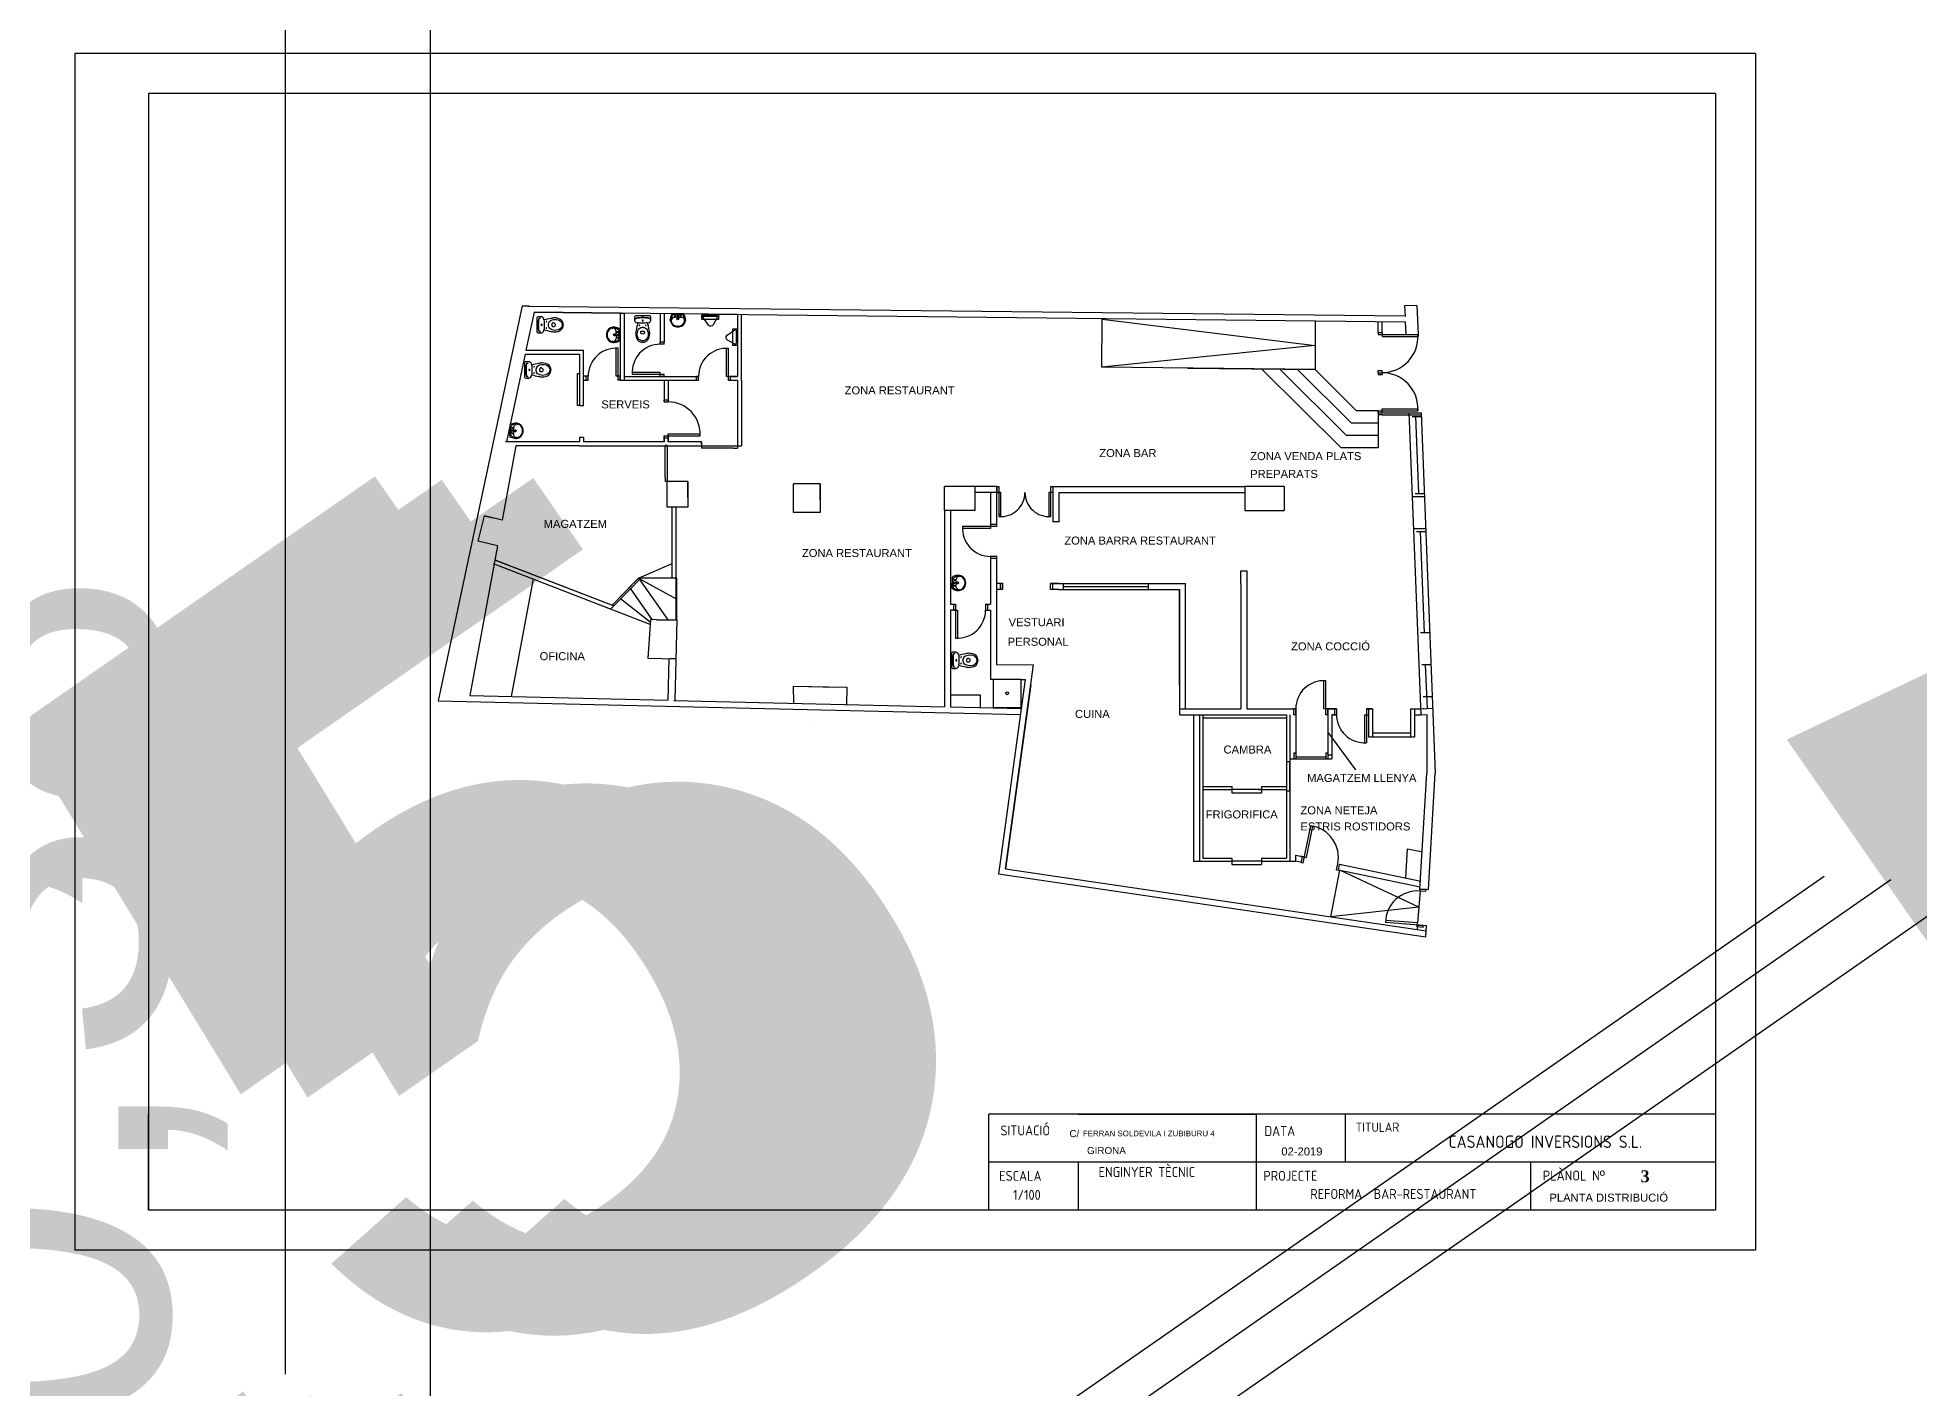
# Model space of a CAD drawing. Header units: millimetres. Extents: x 7 to 259, y -45 to 103.
# Drawn here: x 194.31 to 200.19, y 82.47 to 86.68 of the extents above; entities that cross this region are included whole.
import ezdxf

# ---------------------------------------------------------------- set-up
doc = ezdxf.new("R2010")
doc.units = ezdxf.units.MM
doc.linetypes.add('CONTINUA', pattern=[0])
doc.linetypes.add('LÍNEAS_OCULTAS2', pattern=[4.7625, 3.175, -1.5875])
for name, color, linetype in [('CAJETI1', 5, 'Continuous'), ('cotes', 95, 'Continuous'), ('emergencia', 97, 'Continuous'), ('estructura', 5, 'Continuous'), ('maquiactual', 90, 'Continuous'), ('OFICINES', 6, 'Continuous'), ('portes', 4, 'Continuous'), ('texte', 140, 'Continuous')]:
    doc.layers.add(name, color=color, linetype=linetype)
doc.styles.add('ISO', font='isocp.shx')
doc.styles.get("Standard").update_dxf_attribs({"font": 'arial.ttf'})
doc.styles.add('TECHNICLIGHT', font='timesbd.ttf', dxfattribs={"height": 2})
doc.dimstyles.new('ISO-25', dxfattribs={"dimtxt": 2.5, "dimasz": 2.5, "dimexe": 1.25, "dimexo": 0.625, "dimtad": 1, "dimtxsty": 'Standard', "dimcen": 2.5, "dimadec": 0, "dimazin": 0, "dimtfac": 1, "dimtmove": 0, "dimatfit": 3, "dimfxl": 1, "dimarcsym": 0})

# ---------------------------------------------------------------- blocks, each defined once
blk = doc.blocks.new('*D38')
at = {"layer": 'cotes', "color": 0, "lineweight": -2, "transparency": 16777216}
for p, q in [((195.5336, 89.569), (195.5336, 90.769)), ((195.5336, 88.369), (195.5336, 87.9904)), ((196.107, 88.369), (196.7836, 88.369)), ((196.1045, 87.9904), (196.7836, 87.9904)), ((195.5336, 86.7904), (195.5336, 81.7408))]:
    blk.add_line(p, q, dxfattribs=at)
at = {"layer": 'cotes', "color": 0, "transparency": 16777216}
for points in [[(195.3336, 89.569), (195.7336, 89.569), (195.5336, 88.369)], [(195.3336, 86.7904), (195.7336, 86.7904), (195.5336, 87.9904)]]:
    blk.add_solid(points, dxfattribs=at)
at = {"layer": 'Defpoints', "color": 0, "transparency": 16777216}
for p in [(195.482, 88.369), (195.4795, 87.9904), (195.5336, 87.9904)]:
    blk.add_point(p, dxfattribs=at)
at = {"layer": 'cotes', "color": 0, "transparency": 16777216, "insert": (194.3077, 83.6656), "char_height": 1, "attachment_point": 5, "rotation": 90}
blk.add_mtext('0,38', dxfattribs=at)
blk = doc.blocks.new('*D39')
at = {"layer": 'cotes', "color": 0, "lineweight": -2, "transparency": 16777216}
for p, q in [((195.0801, 89.6875), (195.0801, 90.8875)), ((194.5098, 88.4875), (193.8301, 88.4875)), ((195.0801, 88.4875), (195.0801, 87.9879)), ((194.5098, 87.9879), (193.8301, 87.9879)), ((195.0801, 86.7879), (195.0801, 82.5098))]:
    blk.add_line(p, q, dxfattribs=at)
at = {"layer": 'cotes', "color": 0, "transparency": 16777216}
for points in [[(194.8801, 89.6875), (195.2801, 89.6875), (195.0801, 88.4875)], [(194.8801, 86.7879), (195.2801, 86.7879), (195.0801, 87.9879)]]:
    blk.add_solid(points, dxfattribs=at)
at = {"layer": 'Defpoints', "color": 0, "transparency": 16777216}
for p in [(195.1348, 88.4875), (195.0801, 87.9879), (195.1348, 87.9879)]:
    blk.add_point(p, dxfattribs=at)
at = {"layer": 'cotes', "color": 0, "transparency": 16777216, "insert": (193.8542, 84.0488), "char_height": 1, "attachment_point": 5, "rotation": 90}
blk.add_mtext('0,5', dxfattribs=at)
blk = doc.blocks.new('VI-IN')
for p, q in [((-0.048, -0.423), (-0.048, -0.403)), ((0, -0.04), (-0.011, -0.04)), ((0, -0.04), (0.011, -0.04)), ((0.048, -0.423), (0.048, -0.403))]:
    blk.add_line(p, q)
blk.add_lwpolyline([(-0.163, -0.358, -0.0164), (-0.122, -0.18, -0.014244), (-0.146, -0.175, -0.379899), (-0.203, -0.112), (-0.203, -0.04, -0.414214), (-0.163, 0), (0, 0), (0.163, 0, -0.414214), (0.203, -0.04), (0.203, -0.112, -0.379899), (0.146, -0.175, -0.014244), (0.122, -0.18, -0.0164), (0.163, -0.358, -0.034533), (0.175, -0.44, -0.180901), (0.118, -0.613, -0.210568), (0, -0.665, -0.210568), (-0.118, -0.613, -0.180901), (-0.175, -0.44, -0.034533)], format="xyb", close=True)
for centre, radius in [((-0.08, -0.24), 0.0075), ((0, -0.122), 0.0135), ((0, -0.122), 0.0135), ((0.08, -0.24), 0.0075)]:
    blk.add_circle(centre, radius)
for centre, radius, start, end in [((-0.139, -0.089), 0.04, 96.2719, 180), ((-0.14, -0.096), 0.04, 96.2141, 169.7572), ((0, -1.201), 1.154, 90.0008, 97.203), ((0, -1.197), 1.157, 90.0008, 97.1409), ((0.079, -0.461), 0.216, 168.3805, 209.1161), ((0.112, -0.468), 0.25, 152.5973, 168.3805), ((0, 1.219), 1.404, 264.9986, 270), ((-0.007, -0.406), 0.116, 96.2419, 152.5973), ((-0.033, -0.403), 0.015, 96.6492, 180), ((-0.018, -0.423), 0.03, 180, 233.1301), ((0, -0.399), 0.06, 233.1301, 270), ((0, -0.686), 0.3, 90, 96.6492), ((0, -0.47), 0.18, 90, 96.2419), ((0, -1.197), 1.157, 82.8591, 89.9992), ((0, -1.201), 1.154, 82.797, 89.9992), ((0, 1.219), 1.404, 270, 275.0014), ((0, -0.47), 0.18, 83.7581, 90), ((0, -0.686), 0.3, 83.3508, 90), ((0, -0.399), 0.06, 270, 306.8699), ((0.007, -0.406), 0.116, 27.4027, 83.7581), ((0.033, -0.403), 0.015, 0, 83.3508), ((0.018, -0.423), 0.03, 306.8699, 0), ((-0.112, -0.468), 0.25, 11.6195, 27.4027), ((-0.079, -0.461), 0.216, 330.8839, 11.6195), ((0.139, -0.089), 0.04, 0, 83.7281), ((0.14, -0.096), 0.04, 10.2428, 83.7859), ((0, -0.505), 0.126, 209.1161, 270), ((0, -0.505), 0.126, 270, 330.8839)]:
    blk.add_arc(centre, radius, start, end)
blk = doc.blocks.new('Vic-WC')
at = {"xscale": -1}
blk.add_blockref('VI-IN', (0, 0), dxfattribs=at)
blk = doc.blocks.new('*D40')
at = {"layer": 'Defpoints', "color": 0, "linetype": 'LÍNEAS_OCULTAS2', "transparency": 16777216}
for p in [(202.0618, 85.5769), (201.9079, 85.4698)]:
    blk.add_point(p, dxfattribs=at)
at = {"layer": 'maquiactual', "color": 0, "linetype": 'LÍNEAS_OCULTAS2', "lineweight": -2, "transparency": 16777216}
blk.add_line((193.3718, 79.5334), (200.0093, 84.1495), dxfattribs=at)
at = {"layer": 'maquiactual', "color": 0, "linetype": 'LÍNEAS_OCULTAS2', "transparency": 16777216}
blk.add_solid([(199.7714, 84.4916), (200.2472, 83.8074), (202.0618, 85.5769)], dxfattribs=at)
at = {"layer": 'maquiactual', "color": 0, "linetype": 'LÍNEAS_OCULTAS2', "transparency": 16777216, "insert": (194.4497, 82.8743), "char_height": 2.5, "attachment_point": 5, "rotation": 34.81673}
blk.add_mtext('1,5', dxfattribs=at)
blk = doc.blocks.new('*D41')
at = {"layer": 'Defpoints', "color": 0, "linetype": 'LÍNEAS_OCULTAS2', "transparency": 16777216}
for p in [(202.2703, 85.5662), (202.1164, 85.4592)]:
    blk.add_point(p, dxfattribs=at)
at = {"layer": 'maquiactual', "color": 0, "linetype": 'LÍNEAS_OCULTAS2', "lineweight": -2, "transparency": 16777216}
blk.add_line((193.5802, 79.5227), (200.2178, 84.1388), dxfattribs=at)
at = {"layer": 'maquiactual', "color": 0, "linetype": 'LÍNEAS_OCULTAS2', "transparency": 16777216}
blk.add_solid([(199.9799, 84.4809), (200.4557, 83.7968), (202.2703, 85.5662)], dxfattribs=at)
at = {"layer": 'maquiactual', "color": 0, "linetype": 'LÍNEAS_OCULTAS2', "transparency": 16777216, "insert": (194.6582, 82.8636), "char_height": 2.5, "attachment_point": 5, "rotation": 34.81673}
blk.add_mtext('1,5', dxfattribs=at)
blk = doc.blocks.new('*D42')
at = {"layer": 'Defpoints', "color": 0, "linetype": 'LÍNEAS_OCULTAS2', "transparency": 16777216}
for p in [(202.5563, 85.5716), (202.4024, 85.4645)]:
    blk.add_point(p, dxfattribs=at)
at = {"layer": 'maquiactual', "color": 0, "linetype": 'LÍNEAS_OCULTAS2', "lineweight": -2, "transparency": 16777216}
blk.add_line((193.8662, 79.5281), (200.5038, 84.1442), dxfattribs=at)
at = {"layer": 'maquiactual', "color": 0, "linetype": 'LÍNEAS_OCULTAS2', "transparency": 16777216}
blk.add_solid([(200.2659, 84.4863), (200.7417, 83.8021), (202.5563, 85.5716)], dxfattribs=at)
at = {"layer": 'maquiactual', "color": 0, "linetype": 'LÍNEAS_OCULTAS2', "transparency": 16777216, "insert": (194.9442, 82.869), "char_height": 2.5, "attachment_point": 5, "rotation": 34.81673}
blk.add_mtext('1,5', dxfattribs=at)

msp = doc.modelspace()

# ---------------------------------------------------------------- linework, layer by layer
at = {"color": 6}
for p, q in [((196.1255, 85.7734), (196.1255, 85.7556)), ((196.1255, 85.7734), (196.1255, 85.7379)), ((196.2894, 85.8217), (196.3072, 85.8217)), ((196.2894, 85.8217), (196.3249, 85.8217)), ((196.2974, 85.8103), (196.2955, 85.8103)), ((196.3072, 85.8193), (196.2957, 85.8193)), ((196.3072, 85.8103), (196.2974, 85.8103)), ((196.3072, 85.8193), (196.3186, 85.8193)), ((196.3072, 85.8103), (196.3169, 85.8103)), ((196.3169, 85.8103), (196.3188, 85.8103)), ((196.1142, 85.7654), (196.1142, 85.7673)), ((196.1142, 85.7556), (196.1142, 85.7654)), ((196.1142, 85.7556), (196.1142, 85.7458)), ((196.1142, 85.7458), (196.1142, 85.744)), ((196.1231, 85.7556), (196.1231, 85.7671)), ((196.1231, 85.7556), (196.1231, 85.7441)), ((195.7818, 85.439), (195.7832, 85.4745)), ((195.7818, 85.439), (195.7825, 85.4567)), ((195.7849, 85.4566), (195.7845, 85.4452)), ((195.7849, 85.4566), (195.7854, 85.4681)), ((195.7935, 85.4465), (195.7934, 85.4446)), ((195.7939, 85.4563), (195.7935, 85.4465)), ((195.7939, 85.4563), (195.7943, 85.466)), ((195.7943, 85.466), (195.7943, 85.4679)), ((197.1641, 84.9636), (197.1655, 84.999)), ((197.1641, 84.9636), (197.1648, 84.9813)), ((197.1672, 84.9812), (197.1668, 84.9697)), ((197.1672, 84.9812), (197.1677, 84.9927)), ((197.1758, 84.9711), (197.1757, 84.9692)), ((197.1762, 84.9809), (197.1758, 84.9711)), ((197.1762, 84.9809), (197.1766, 84.9906)), ((197.1766, 84.9906), (197.1767, 84.9925))]:
    msp.add_line(p, q, dxfattribs=at)
for p, q in [((198.6365, 84.5894), (198.6365, 84.5883)), ((198.3499, 84.4441), (198.3499, 84.4316)), ((198.5809, 84.0593), (198.5863, 84.1508))]:
    msp.add_line(p, q)
for centre, radius in [((196.2987, 85.8144), 0.00161), ((196.3072, 85.8056), 0.00322), ((196.3072, 85.8056), 0.00211), ((196.3072, 85.8149), 0.00161), ((196.3156, 85.8144), 0.00161), ((196.1095, 85.7556), 0.00322), ((196.1095, 85.7556), 0.00211), ((196.1183, 85.7641), 0.00161), ((196.1183, 85.7472), 0.00161), ((196.1188, 85.7556), 0.00161), ((195.7893, 85.4565), 0.00161), ((195.7894, 85.448), 0.00161), ((195.7901, 85.4649), 0.00161), ((195.7986, 85.4561), 0.00322), ((195.7986, 85.4561), 0.00211), ((197.1716, 84.981), 0.00161), ((197.1718, 84.9726), 0.00161), ((197.1724, 84.9895), 0.00161), ((197.1809, 84.9807), 0.00322), ((197.1809, 84.9807), 0.00211)]:
    msp.add_circle(centre, radius, dxfattribs=at)
for centre, radius, start, end in [((196.2908, 85.801), 0.0382, 9.93381, 9.93381), ((196.1049, 85.772), 0.0382, 279.93381, 279.93381), ((196.1066, 85.757), 0.0225, 97.83248, 172.7669), ((196.1066, 85.757), 0.0205, 97.83248, 172.7669), ((196.1029, 85.7645), 0.0122, 39.13753, 113.48929), ((196.1061, 85.7568), 0.0226, 84.81295, 96.58061), ((196.1061, 85.7568), 0.0207, 84.81295, 96.58061), ((196.1049, 85.7393), 0.0382, 81.85975, 85.30786), ((196.1049, 85.7393), 0.0401, 81.96112, 85.30786), ((196.1068, 85.758), 0.0194, 53.50796, 79.4742), ((196.1049, 85.7384), 0.041, 60.4514, 82.13589), ((196.1057, 85.7669), 0.00841, 2.14023, 38.23376), ((196.103, 85.7521), 0.0264, 45.30897, 54.52815), ((196.1178, 85.7671), 0.00533, 0, 45.30897), ((196.1247, 85.7734), 0.000804, 0, 60.4514), ((196.306, 85.8023), 0.0226, 174.81295, 186.58061), ((196.3235, 85.801), 0.0401, 171.96112, 175.30786), ((196.3058, 85.8028), 0.0225, 187.83248, 262.7669), ((196.3244, 85.801), 0.041, 150.4514, 172.13589), ((196.3235, 85.801), 0.0382, 171.85975, 175.30786), ((196.306, 85.8023), 0.0207, 174.81295, 186.58061), ((196.3058, 85.8028), 0.0205, 187.83248, 262.7669), ((196.3048, 85.8029), 0.0194, 143.50796, 169.4742), ((196.2983, 85.7991), 0.0122, 129.13753, 203.48929), ((196.2894, 85.8209), 0.000804, 90, 150.4514), ((196.3107, 85.7991), 0.0264, 135.30897, 144.52815), ((196.2958, 85.8019), 0.00841, 92.14023, 128.23376), ((196.2957, 85.8139), 0.00533, 90, 135.30897), ((196.3072, 85.8134), 0.0332, 262.78029, 270), ((196.3072, 85.8134), 0.0313, 262.78029, 277.21971), ((196.3072, 85.8134), 0.0332, 270, 277.21971), ((196.3085, 85.8028), 0.0205, 277.2331, 352.16752), ((196.3085, 85.8028), 0.0225, 277.2331, 352.16752), ((196.3186, 85.8139), 0.00533, 44.69103, 90), ((196.3185, 85.8019), 0.00841, 51.76624, 87.85977), ((196.3037, 85.7991), 0.0264, 35.47185, 44.69103), ((196.316, 85.7991), 0.0122, 336.51071, 50.86247), ((196.3249, 85.8209), 0.000804, 29.5486, 90), ((196.3096, 85.8029), 0.0194, 10.5258, 36.49204), ((196.2899, 85.801), 0.041, 7.86411, 29.5486), ((196.2908, 85.801), 0.0382, 4.69214, 8.14025), ((196.3083, 85.8023), 0.0207, 353.41939, 5.18705), ((196.2908, 85.801), 0.0401, 4.69214, 8.03888), ((196.3083, 85.8023), 0.0226, 353.41939, 5.18705), ((196.1173, 85.7556), 0.0332, 172.78029, 180), ((196.1173, 85.7556), 0.0332, 180, 187.21971), ((196.1066, 85.7543), 0.0225, 187.2331, 262.16752), ((196.1173, 85.7556), 0.0313, 172.78029, 187.21971), ((196.1066, 85.7543), 0.0205, 187.2331, 262.16752), ((196.1029, 85.7468), 0.0122, 246.51071, 320.86247), ((196.1061, 85.7545), 0.0226, 263.41939, 275.18705), ((196.1061, 85.7545), 0.0207, 263.41939, 275.18705), ((196.1049, 85.772), 0.0382, 274.69214, 278.14025), ((196.1049, 85.772), 0.0401, 274.69214, 278.03888), ((196.1068, 85.7532), 0.0194, 280.5258, 306.49204), ((196.1049, 85.7729), 0.041, 277.86411, 299.5486), ((196.1057, 85.7443), 0.00841, 321.76624, 357.85977), ((196.103, 85.7591), 0.0264, 305.47185, 314.69103), ((196.1178, 85.7441), 0.00533, 314.69103, 0), ((196.1247, 85.7379), 0.000804, 299.5486, 0), ((195.8025, 85.4396), 0.0382, 97.64159, 97.64159), ((195.784, 85.4744), 0.000804, 117.25639, 177.70778), ((195.8024, 85.4387), 0.041, 95.5719, 117.25639), ((195.8049, 85.4523), 0.0264, 123.17964, 132.39881), ((195.8013, 85.4584), 0.0194, 98.23359, 124.19982), ((195.8055, 85.4647), 0.0122, 64.21849, 138.57025), ((195.8025, 85.4396), 0.0401, 92.39992, 95.74667), ((195.8025, 85.4396), 0.0382, 92.39992, 95.84804), ((195.8019, 85.4571), 0.0226, 81.12717, 92.89484), ((195.8019, 85.4571), 0.0207, 81.12717, 92.89484), ((195.8015, 85.4573), 0.0205, 4.94089, 79.8753), ((195.8015, 85.4573), 0.0225, 4.94089, 79.8753), ((195.7826, 85.439), 0.000804, 177.70778, 238.15918), ((195.8038, 85.4731), 0.041, 238.15918, 259.84367), ((195.7898, 85.445), 0.00533, 177.70778, 223.01675), ((195.7907, 85.4679), 0.00533, 132.39881, 177.70778), ((195.8052, 85.4593), 0.0264, 223.01675, 232.23593), ((195.8012, 85.4536), 0.0194, 231.21575, 257.18198), ((195.8018, 85.4446), 0.00841, 179.84802, 215.94154), ((195.8027, 85.4673), 0.00841, 139.47403, 175.56755), ((195.8047, 85.447), 0.0122, 216.84532, 291.19708), ((195.8038, 85.4722), 0.0401, 259.6689, 263.01565), ((195.8038, 85.4722), 0.0382, 259.56753, 263.01565), ((195.8018, 85.4548), 0.0226, 262.52073, 274.28839), ((195.8018, 85.4548), 0.0207, 262.52073, 274.28839), ((195.8013, 85.4546), 0.0205, 275.54027, 350.47468), ((195.8013, 85.4546), 0.0225, 275.54027, 350.47468), ((195.7908, 85.4564), 0.0313, 350.48807, 4.92749), ((195.7908, 85.4564), 0.0332, 350.48807, 357.70778), ((195.7908, 85.4564), 0.0332, 357.70778, 4.92749), ((197.1848, 84.9633), 0.041, 95.5719, 117.25639), ((197.1848, 84.9642), 0.0401, 92.39992, 95.74667), ((197.1843, 84.9817), 0.0226, 81.12717, 92.89484), ((197.1838, 84.9819), 0.0225, 4.94089, 79.8753), ((197.1848, 84.9642), 0.0382, 97.64159, 97.64159), ((197.1649, 84.9636), 0.000804, 177.70778, 238.15918), ((197.1861, 84.9977), 0.041, 238.15918, 259.84367), ((197.1664, 84.999), 0.000804, 117.25639, 177.70778), ((197.1721, 84.9695), 0.00533, 177.70778, 223.01675), ((197.173, 84.9925), 0.00533, 132.39881, 177.70778), ((197.1875, 84.9839), 0.0264, 223.01675, 232.23593), ((197.1872, 84.9769), 0.0264, 123.17964, 132.39881), ((197.1835, 84.9781), 0.0194, 231.21575, 257.18198), ((197.1837, 84.983), 0.0194, 98.23359, 124.19982), ((197.1842, 84.9692), 0.00841, 179.84802, 215.94154), ((197.1851, 84.9918), 0.00841, 139.47403, 175.56755), ((197.1871, 84.9716), 0.0122, 216.84532, 291.19708), ((197.1878, 84.9892), 0.0122, 64.21849, 138.57025), ((197.1861, 84.9968), 0.0401, 259.6689, 263.01565), ((197.1861, 84.9968), 0.0382, 259.56753, 263.01565), ((197.1848, 84.9642), 0.0382, 92.39992, 95.84804), ((197.1842, 84.9794), 0.0226, 262.52073, 274.28839), ((197.1842, 84.9794), 0.0207, 262.52073, 274.28839), ((197.1843, 84.9817), 0.0207, 81.12717, 92.89484), ((197.1837, 84.9792), 0.0205, 275.54027, 350.47468), ((197.1837, 84.9792), 0.0225, 275.54027, 350.47468), ((197.1838, 84.9819), 0.0205, 4.94089, 79.8753), ((197.1731, 84.981), 0.0313, 350.48807, 4.92749), ((197.1731, 84.981), 0.0332, 350.48807, 357.70778), ((197.1731, 84.981), 0.0332, 357.70778, 4.92749)]:
    msp.add_arc(centre, radius, start, end, dxfattribs=at)
at = {"color": 6, "linetype": 'ByBlock'}
for p in [(196.1031, 85.7766), (196.1064, 85.7794), (196.2834, 85.8025), (196.2862, 85.7992), (196.2974, 85.8103), (196.3051, 85.8056), (196.3061, 85.814), (196.3072, 85.7822), (196.3082, 85.816), (196.3093, 85.8056), (196.3282, 85.7995), (196.3309, 85.8021), (196.086, 85.7556), (196.1034, 85.7346), (196.106, 85.7319), (196.1095, 85.7577), (196.1095, 85.7535), (196.1142, 85.7654), (196.1179, 85.7567), (196.1199, 85.7546), (195.803, 85.4797), (195.8055, 85.4768), (195.7882, 85.4575), (195.7901, 85.4554), (195.7935, 85.4465), (195.7985, 85.454), (195.7987, 85.4582), (195.8007, 85.4322), (195.8041, 85.4348), (195.822, 85.4552), (197.1853, 85.0043), (197.1705, 84.9821), (197.1725, 84.98), (197.1758, 84.9711), (197.1808, 84.9786), (197.181, 84.9828), (197.183, 84.9568), (197.1864, 84.9594), (197.1878, 85.0014), (197.2043, 84.9797)]:
    msp.add_point(p, dxfattribs=at)
at = {"layer": 'CAJETI1'}
for p, q in [((194.4233, 86.6344), (194.4233, 82.8969)), ((197.0483, 86.6344), (194.4233, 86.6344)), ((199.6733, 86.6344), (197.0483, 86.6344)), ((199.6733, 86.6344), (199.6733, 82.8969)), ((194.6538, 86.5094), (194.6538, 83.0219)), ((197.0483, 82.8969), (194.4233, 82.8969)), ((199.6733, 82.8969), (197.0483, 82.8969))]:
    msp.add_line(p, q, dxfattribs=at)
at = {"layer": 'CAJETI1', "color": 5}
for p, q in [((199.5483, 86.5094), (194.6538, 86.5094)), ((199.5483, 86.5094), (199.5483, 83.0219)), ((199.5483, 83.3219), (197.2788, 83.3219)), ((199.5483, 83.1719), (197.2788, 83.1719)), ((199.5483, 83.0219), (194.6538, 83.0219))]:
    msp.add_line(p, q, dxfattribs=at)
at = {"layer": 'CAJETI1', "linetype": 'CONTINUA'}
for p, q in [((194.6538, 83.0219), (194.6538, 83.3219)), ((197.2788, 83.0219), (197.2788, 83.3219))]:
    msp.add_line(p, q, dxfattribs=at)
at = {"layer": 'emergencia', "color": 5}
for p, q in [((197.5572, 83.3219), (198.114, 83.3219)), ((198.114, 83.3219), (198.114, 83.0219)), ((198.3921, 83.3219), (198.3921, 83.1719)), ((197.5572, 83.1719), (197.5572, 83.0219)), ((198.9704, 83.1719), (198.9704, 83.0219))]:
    msp.add_line(p, q, dxfattribs=at)
at = {"layer": 'estructura'}
for p, q in [((195.821, 85.8462), (195.5584, 84.6128)), ((195.843, 85.8454), (195.8209, 85.8454)), ((195.8581, 85.8265), (195.8327, 85.7075)), ((195.8397, 85.8455), (198.5787, 85.8148)), ((196.493, 85.8194), (195.8581, 85.8265)), ((195.8581, 85.8265), (196.1268, 85.8235)), ((198.6158, 85.8473), (198.5775, 85.8458)), ((198.5775, 85.8458), (198.5788, 85.8126)), ((198.6158, 85.8473), (198.6194, 85.7562)), ((196.1268, 85.8235), (196.1393, 85.8235)), ((196.1268, 85.8235), (196.1268, 85.8235)), ((196.1268, 85.8235), (196.1393, 85.8235)), ((196.1268, 85.8235), (196.1268, 85.6134)), ((196.1393, 85.8235), (196.1393, 85.6134)), ((196.1393, 85.8234), (196.1393, 85.6259)), ((196.2518, 85.8221), (196.2518, 85.7322)), ((196.2643, 85.822), (196.2643, 85.7322)), ((196.4317, 85.8201), (198.5795, 85.7961)), ((196.493, 85.8194), (196.493, 85.6259)), ((196.5055, 85.6134), (196.5055, 85.8193)), ((197.6311, 85.6544), (197.6328, 85.8044)), ((197.6328, 85.8044), (198.2985, 85.7219)), ((198.2985, 85.7977), (198.2985, 85.6469)), ((198.2985, 85.7969), (198.2985, 85.6469)), ((198.4944, 85.7624), (198.4944, 85.7948)), ((198.5069, 85.7624), (198.5069, 85.7946)), ((198.5795, 85.7961), (198.581, 85.7562)), ((198.2985, 85.7223), (197.6311, 85.6544)), ((198.4944, 85.7624), (198.5069, 85.7624)), ((198.581, 85.7562), (198.6194, 85.7562)), ((195.8301, 85.695), (195.7717, 85.4209)), ((195.8301, 85.695), (196.0003, 85.695)), ((195.8327, 85.7075), (196.0128, 85.7075)), ((196.0003, 85.695), (196.0003, 85.5345)), ((196.0128, 85.5345), (196.0128, 85.7075)), ((198.2985, 85.6469), (197.6311, 85.6544)), ((197.8992, 85.6514), (198.2985, 85.6469)), ((196.0205, 85.6262), (196.0128, 85.6262)), ((196.0205, 85.6134), (196.0128, 85.6134)), ((196.3717, 85.6134), (196.1268, 85.6134)), ((196.1393, 85.6259), (196.3717, 85.6259)), ((196.2768, 85.6134), (196.2643, 85.6134)), ((196.2643, 85.6134), (196.2643, 85.5461)), ((196.2768, 85.6134), (196.2768, 85.5461)), ((196.4718, 85.6259), (196.493, 85.6259)), ((196.493, 85.6259), (196.4718, 85.6259)), ((196.493, 85.6134), (196.4718, 85.6134)), ((196.493, 85.6134), (196.493, 85.5461)), ((196.5055, 85.6134), (196.5055, 85.4084)), ((198.3795, 85.4024), (198.1319, 85.6488)), ((198.3955, 85.4412), (198.1874, 85.6482)), ((198.4115, 85.4799), (198.243, 85.6476)), ((198.4275, 85.5187), (198.2985, 85.6469)), ((196.0003, 85.5345), (196.0128, 85.5345)), ((196.493, 85.5461), (196.493, 85.4084)), ((198.4001, 85.4912), (198.4001, 85.4912)), ((198.4944, 85.4799), (198.4115, 85.4799)), ((198.4944, 85.5187), (198.4275, 85.5187)), ((198.4944, 85.5187), (198.4944, 85.4799)), ((198.4944, 85.5124), (198.5069, 85.5124)), ((198.4944, 85.5124), (198.4944, 85.5062)), ((198.5069, 85.5062), (198.4944, 85.5062)), ((198.4944, 85.4799), (198.4944, 85.4412)), ((198.5069, 85.5124), (198.629, 85.5124)), ((198.5069, 85.5062), (198.629, 85.5062)), ((198.5906, 85.5124), (198.6277, 84.5691)), ((198.629, 85.5124), (198.6733, 84.3869)), ((196.0003, 85.4209), (195.769, 85.4209)), ((196.0003, 85.4209), (195.769, 85.4209)), ((196.0003, 85.4209), (195.7717, 85.4209)), ((196.0003, 85.4345), (196.0003, 85.4209)), ((196.0128, 85.4345), (196.0003, 85.4345)), ((196.0128, 85.4345), (196.0128, 85.4209)), ((196.2643, 85.4209), (196.0128, 85.4209)), ((196.2643, 85.4399), (196.2643, 85.4209)), ((196.2643, 85.4209), (196.2643, 85.4399)), ((196.2643, 85.4336), (196.2768, 85.4336)), ((196.2768, 85.4209), (196.2768, 85.4461)), ((196.2768, 85.4399), (196.2768, 85.4209)), ((196.3805, 85.4209), (196.2768, 85.4209)), ((196.3805, 85.4209), (196.3805, 85.4084)), ((198.4944, 85.4412), (198.3955, 85.4412)), ((198.4944, 85.4412), (198.4944, 85.4024)), ((195.801, 85.4084), (195.7581, 85.1766)), ((195.801, 85.4084), (195.7581, 85.1766)), ((196.0003, 85.4084), (195.801, 85.4084)), ((196.0003, 85.4084), (196.5055, 85.4084)), ((198.4944, 85.4024), (198.3795, 85.4024)), ((196.3386, 85.2972), (196.2736, 85.2972)), ((196.2736, 85.2172), (196.2736, 85.2972)), ((196.3386, 85.2472), (196.3386, 85.2972)), ((196.3386, 85.2972), (196.3386, 85.2172)), ((196.3386, 85.2906), (196.3386, 85.2172)), ((196.6686, 85.2006), (196.6686, 85.2906)), ((196.7019, 85.2906), (196.6686, 85.2906)), ((196.7519, 85.2906), (196.7019, 85.2906)), ((196.7519, 85.2906), (196.7513, 85.2006)), ((196.7519, 85.2406), (196.7519, 85.2906)), ((196.7519, 85.2906), (196.7519, 85.2006)), ((196.7519, 85.2406), (196.7519, 85.2406)), ((197.3039, 85.2816), (197.1398, 85.2816)), ((197.235, 85.2816), (197.1398, 85.2816)), ((197.1398, 85.232), (197.1398, 85.2816)), ((197.235, 85.2816), (197.235, 85.232)), ((197.235, 85.2816), (197.235, 85.2066)), ((197.2998, 85.2629), (197.235, 85.2629)), ((197.2836, 85.2629), (197.2836, 85.1635)), ((197.3039, 85.2629), (197.2923, 85.2629)), ((197.3039, 85.2629), (197.2923, 85.2629)), ((197.3023, 85.2629), (197.3023, 85.1635)), ((197.3039, 85.2816), (197.3039, 85.2629)), ((197.3039, 85.2816), (197.3101, 85.2816)), ((197.3039, 85.2629), (197.3164, 85.2629)), ((197.4726, 85.2816), (198.0784, 85.2816)), ((197.4789, 85.2816), (197.4789, 85.1716)), ((197.4976, 85.2629), (198.0784, 85.2629)), ((197.4976, 85.2629), (197.4976, 85.1862)), ((197.4976, 85.2629), (197.4976, 85.1704)), ((198.2009, 85.2816), (198.0784, 85.2816)), ((198.0784, 85.2816), (198.0784, 85.2066)), ((198.2009, 85.2816), (198.2009, 85.2316)), ((198.2009, 85.2816), (198.2009, 85.2066)), ((198.6393, 85.2499), (198.6009, 85.2499)), ((198.6393, 85.2499), (198.6105, 85.2499)), ((195.6837, 85.1113), (195.703, 85.1903)), ((195.703, 85.1903), (195.703, 85.1903)), ((195.703, 85.1903), (195.7294, 85.1838)), ((195.7581, 85.1766), (195.703, 85.1903)), ((196.3386, 85.2172), (196.2736, 85.2172)), ((196.2896, 84.9954), (196.2896, 85.2172)), ((196.3021, 84.8653), (196.3021, 85.2172)), ((196.7519, 85.2006), (196.6686, 85.2006)), ((197.1397, 85.2066), (197.1397, 85.232)), ((197.1397, 85.2066), (197.1397, 84.5938)), ((197.235, 85.2066), (197.1397, 85.2066)), ((197.1584, 85.2066), (197.1584, 84.9343)), ((197.1584, 85.2066), (197.1584, 84.9156)), ((198.0784, 85.2066), (198.2009, 85.2066)), ((197.4976, 85.1716), (197.4789, 85.1716)), ((198.6446, 85.1501), (198.6062, 85.1501)), ((198.6432, 85.1501), (198.6144, 85.1501)), ((195.7434, 85.0965), (195.657, 84.629)), ((195.7434, 85.0965), (195.6837, 85.1113)), ((195.7434, 85.0965), (195.7403, 85.0802)), ((197.2834, 85.0649), (197.2834, 84.9146)), ((197.3022, 85.0649), (197.3022, 84.7261)), ((196.2203, 84.8509), (195.7307, 85.0406)), ((196.1057, 84.9087), (195.7352, 85.0523)), ((196.1059, 84.9088), (195.7364, 85.052)), ((196.1843, 84.9959), (196.2896, 85.0413)), ((198.0659, 84.9791), (198.0659, 85.0185)), ((198.0659, 85.0185), (198.0847, 85.0185)), ((198.0847, 85.0179), (198.0659, 85.0179)), ((198.0847, 85.0185), (198.0847, 84.5879)), ((195.8546, 84.9937), (195.7867, 84.626)), ((196.1588, 84.9625), (196.0962, 84.899)), ((196.1004, 84.9107), (196.1843, 84.9959)), ((196.1838, 84.9953), (196.1519, 84.9635)), ((196.186, 84.9901), (196.1588, 84.9625)), ((196.1588, 84.9625), (196.2261, 84.8662)), ((196.1838, 84.9953), (196.3041, 84.9303)), ((196.3041, 84.9953), (196.1843, 84.9959)), ((196.1851, 84.9946), (196.2754, 84.8653)), ((196.2642, 84.9955), (196.2243, 84.9955)), ((196.3041, 84.9953), (196.2642, 84.9955)), ((196.3041, 84.8653), (196.3041, 84.9953)), ((197.3209, 84.9791), (197.3024, 84.9791)), ((197.3209, 84.9604), (197.3024, 84.9604)), ((197.3146, 84.9795), (197.3146, 84.9604)), ((197.4976, 84.9791), (197.4709, 84.9791)), ((197.4976, 84.9604), (197.4709, 84.9604)), ((197.4771, 84.9791), (197.5109, 84.9791)), ((197.4976, 84.9791), (197.8934, 84.9791)), ((197.4976, 84.9604), (197.8747, 84.9604)), ((197.5109, 84.9791), (197.5109, 84.9604)), ((197.5109, 84.9791), (197.7759, 84.9791)), ((197.5164, 84.9791), (197.8934, 84.9791)), ((197.7759, 84.9791), (197.7759, 84.9604)), ((197.8747, 84.6628), (197.8747, 84.9604)), ((197.8747, 84.9604), (197.8747, 84.5691)), ((197.8934, 84.5879), (197.8934, 84.9791)), ((198.0659, 84.9791), (198.0659, 84.5879)), ((196.2208, 84.8584), (196.1282, 84.9315)), ((197.1584, 84.9146), (197.1747, 84.9146)), ((197.1747, 84.8959), (197.1584, 84.8959)), ((197.1584, 84.8959), (197.1584, 84.5934)), ((197.2748, 84.9146), (197.2834, 84.9146)), ((197.2748, 84.8959), (197.2834, 84.8959)), ((197.2834, 84.8959), (197.2834, 84.6796)), ((196.2212, 84.8657), (196.2137, 84.746)), ((196.2402, 84.8653), (196.2213, 84.8665)), ((196.2402, 84.8653), (196.3041, 84.8653)), ((196.3041, 84.8653), (196.2981, 84.6138)), ((198.656, 84.8254), (198.6272, 84.8254)), ((196.2137, 84.746), (196.3012, 84.7439)), ((196.2787, 84.7444), (196.2757, 84.6144)), ((196.3012, 84.7439), (196.2824, 84.7439)), ((197.3022, 84.7261), (197.4184, 84.7248)), ((197.3308, 84.0883), (197.4184, 84.7248)), ((198.6599, 84.7254), (198.6312, 84.7254)), ((196.6698, 84.605), (196.6688, 84.6587)), ((196.6688, 84.6587), (196.8084, 84.6556)), ((196.6688, 84.6587), (196.835, 84.655)), ((196.835, 84.655), (196.8337, 84.6011)), ((197.2923, 84.6796), (197.2834, 84.6796)), ((197.3923, 84.6796), (197.3137, 84.1083)), ((197.4099, 84.6628), (197.3308, 84.0883)), ((197.3798, 84.6796), (197.3923, 84.6796)), ((195.5563, 84.6026), (195.5562, 84.6023)), ((195.5584, 84.6128), (197.3772, 84.5696)), ((195.6536, 84.6105), (195.6535, 84.6097)), ((195.657, 84.629), (196.2757, 84.6144)), ((196.2944, 84.6139), (197.1397, 84.5938)), ((196.6774, 84.632), (196.6774, 84.632)), ((197.2523, 84.6301), (197.1584, 84.6301)), ((197.1584, 84.5934), (197.3797, 84.5881)), ((197.2523, 84.5926), (197.2523, 84.6301)), ((198.6639, 84.6254), (198.6351, 84.6254)), ((197.8747, 84.5879), (198.0659, 84.5879)), ((197.9184, 84.5691), (197.9184, 84.1116)), ((198.0847, 84.5879), (198.2374, 84.5879)), ((198.2187, 84.5691), (198.2187, 84.1116)), ((198.2374, 84.5879), (198.2374, 84.5317)), ((198.2374, 84.5691), (198.2374, 84.4441)), ((198.2374, 84.5504), (198.2374, 84.5317)), ((198.3374, 84.5879), (198.3374, 84.4441)), ((198.3647, 84.5879), (198.3374, 84.5879)), ((198.3374, 84.5879), (198.3647, 84.5879)), ((198.3374, 84.5879), (198.3584, 84.5879)), ((198.3484, 84.5879), (198.3647, 84.5879)), ((198.3499, 84.5691), (198.3499, 84.4441)), ((198.3499, 84.5691), (198.3647, 84.5691)), ((198.3499, 84.5691), (198.3647, 84.5691)), ((198.3499, 84.5691), (198.3647, 84.5691)), ((198.3647, 84.5691), (198.3499, 84.5691)), ((198.3584, 84.5879), (198.3584, 84.5691)), ((198.4772, 84.5879), (198.4585, 84.5879)), ((198.4585, 84.5879), (198.4772, 84.5879)), ((198.4647, 84.5879), (198.4734, 84.5879)), ((198.4647, 84.5879), (198.4647, 84.5004)), ((198.4772, 84.5879), (198.4772, 84.5004)), ((198.596, 84.5879), (198.627, 84.5879)), ((198.596, 84.5879), (198.596, 84.5004)), ((198.6085, 84.5879), (198.6085, 84.5004)), ((198.6085, 84.5691), (198.6277, 84.5691)), ((198.6255, 84.5879), (198.6653, 84.5894)), ((198.6277, 84.5691), (198.6465, 84.57)), ((198.6277, 84.5691), (198.6465, 84.57)), ((198.6289, 84.588), (198.6653, 84.5894)), ((198.6465, 84.57), (198.6465, 84.3869)), ((198.6465, 84.57), (198.6465, 84.3869)), ((196.7265, 84.5286), (196.7265, 84.5286)), ((198.4647, 84.5004), (198.6085, 84.5004)), ((198.4772, 84.5129), (198.596, 84.5129)), ((198.2187, 84.4316), (198.2374, 84.4316)), ((198.3374, 84.4441), (198.3499, 84.4441)), ((198.3374, 84.4441), (198.3461, 84.4441)), ((198.3374, 84.4316), (198.3499, 84.4316)), ((198.6252, 84.0243), (198.6465, 84.3869)), ((198.652, 84.0228), (198.6733, 84.3869)), ((198.2374, 84.1116), (198.2374, 84.1303)), ((198.2374, 84.1303), (198.2705, 84.1235)), ((198.2374, 84.1303), (198.2705, 84.1235)), ((198.2705, 84.1235), (198.2518, 84.1273)), ((198.2518, 84.1273), (198.2705, 84.1235)), ((198.2618, 84.1125), (198.2643, 84.1248)), ((198.5863, 84.1508), (198.6289, 84.1419)), ((197.3137, 84.1083), (197.3088, 84.0726)), ((197.3088, 84.0726), (198.6433, 83.8756)), ((197.3308, 84.0883), (198.6444, 83.8944)), ((197.9184, 84.1116), (198.0381, 84.1116)), ((198.1299, 84.1116), (198.2374, 84.1116)), ((198.2606, 84.1068), (198.2374, 84.1116)), ((198.3738, 84.0833), (198.3461, 83.9384)), ((198.6264, 84.0308), (198.3708, 84.0839)), ((198.3745, 84.102), (198.5832, 84.0588)), ((198.3745, 84.102), (198.6279, 84.0496)), ((198.6216, 83.9686), (198.3769, 84.0826)), ((198.6256, 84.0184), (198.6176, 83.9187)), ((198.6376, 84.0237), (198.6252, 84.0246)), ((198.6252, 84.0243), (198.652, 84.0228)), ((198.6216, 83.9686), (198.3461, 83.9384)), ((198.6179, 83.8983), (198.6187, 83.9123)), ((198.6179, 83.8983), (198.6187, 83.9123)), ((198.6187, 83.912), (198.6454, 83.9105)), ((198.6433, 83.8756), (198.6454, 83.9105)), ((198.6433, 83.8756), (198.6454, 83.9105))]:
    msp.add_line(p, q, dxfattribs=at)
at = {"layer": 'estructura', "color": 142}
for p, q in [((197.8747, 84.5691), (198.2087, 84.5691)), ((197.9372, 84.5691), (197.9372, 84.1116)), ((197.9472, 84.5691), (197.9472, 84.1216)), ((197.9472, 84.5591), (198.2087, 84.5591)), ((198.2087, 84.5691), (198.2087, 84.1216)), ((198.2187, 84.5691), (198.2187, 84.1116)), ((197.9472, 84.3453), (198.0386, 84.3453)), ((197.9472, 84.3353), (198.0381, 84.3353)), ((198.0381, 84.3453), (198.0381, 84.343)), ((198.0381, 84.3453), (198.0381, 84.343)), ((198.0381, 84.343), (198.0381, 84.3353)), ((198.1199, 84.3353), (198.2087, 84.3353)), ((198.1299, 84.3453), (198.2087, 84.3453)), ((198.1299, 84.3453), (198.1299, 84.3253)), ((197.9379, 84.1116), (198.0381, 84.1116)), ((197.9472, 84.1216), (198.0381, 84.1216)), ((198.0381, 84.1216), (198.0381, 84.1193)), ((198.0381, 84.1193), (198.0381, 84.1116)), ((198.1299, 84.1216), (198.2087, 84.1216)), ((198.1299, 84.1216), (198.1299, 84.1016)), ((198.1299, 84.1116), (198.2187, 84.1116))]:
    msp.add_line(p, q, dxfattribs=at)
at = {"layer": 'OFICINES'}
for points in [[(196.4342, 85.8176), (196.4342, 85.8035), (196.3822, 85.8035), (196.3822, 85.8176)], [(196.493, 85.7226), (196.479, 85.7226), (196.479, 85.7746), (196.493, 85.7746)]]:
    msp.add_lwpolyline(points, close=True, dxfattribs=at)
for points in [[(196.4304, 85.8095), (196.4175, 85.7867, -0.544521), (196.4028, 85.7858), (196.3857, 85.8092, -0.61439), (196.3882, 85.8141), (196.4277, 85.8141)], [(196.4849, 85.7264), (196.4621, 85.7393, -0.544521), (196.4612, 85.754), (196.4846, 85.7711, -0.61439), (196.4896, 85.7686), (196.4896, 85.7291)]]:
    msp.add_lwpolyline(points, format="xyb", dxfattribs=at)
for centre, start, end in [((196.4277, 85.811), 330.54147, 90), ((196.4865, 85.7291), 240.54147, 0)]:
    msp.add_arc(centre, 0.00313, start, end, dxfattribs=at)
at = {"layer": 'portes'}
for p, q in [((196.1143, 85.6262), (196.1143, 85.7137)), ((196.1205, 85.6134), (196.1205, 85.7134)), ((196.1213, 85.7199), (196.1213, 85.7199)), ((196.2518, 85.7259), (196.2518, 85.7322)), ((196.2643, 85.7322), (196.2518, 85.7322)), ((196.2643, 85.7259), (196.2518, 85.7259)), ((196.2643, 85.7259), (196.2643, 85.7322)), ((196.4593, 85.6259), (196.4593, 85.7134)), ((196.4655, 85.6131), (196.4655, 85.7131)), ((196.4683, 85.7656), (196.4683, 85.7656)), ((198.4944, 85.7624), (198.5069, 85.7624)), ((198.4944, 85.7624), (198.4944, 85.7562)), ((198.4944, 85.7562), (198.6192, 85.7562)), ((198.5069, 85.7624), (198.5069, 85.7562)), ((198.5069, 85.7562), (198.5069, 85.7499)), ((198.5069, 85.7499), (198.6194, 85.7499)), ((198.6006, 85.7624), (198.6006, 85.7624)), ((198.6194, 85.7562), (198.6194, 85.7499)), ((195.994, 85.5345), (195.994, 85.6345)), ((195.994, 85.6345), (196.0003, 85.6345)), ((196.0003, 85.6345), (196.0003, 85.5345)), ((196.0267, 85.6262), (196.0205, 85.6262)), ((196.0205, 85.6134), (196.0205, 85.6262)), ((196.0267, 85.6134), (196.0205, 85.6134)), ((196.0267, 85.6134), (196.0267, 85.6262)), ((196.1205, 85.6262), (196.1143, 85.6262)), ((196.1268, 85.6262), (196.1205, 85.6262)), ((196.1268, 85.6136), (196.1205, 85.6136)), ((196.1268, 85.6134), (196.1268, 85.6262)), ((196.158, 85.6259), (196.158, 85.6259)), ((196.2518, 85.6384), (196.1643, 85.6384)), ((196.2643, 85.6321), (196.1645, 85.6321)), ((196.2518, 85.6321), (196.2518, 85.6384)), ((196.2518, 85.6259), (196.2518, 85.6321)), ((196.2643, 85.6259), (196.2518, 85.6259)), ((196.2643, 85.6259), (196.2643, 85.6321)), ((196.3717, 85.6259), (196.3655, 85.6259)), ((196.3655, 85.6131), (196.3655, 85.6259)), ((196.3717, 85.6131), (196.3655, 85.6131)), ((196.3717, 85.6131), (196.3717, 85.6259)), ((196.4655, 85.6259), (196.4593, 85.6259)), ((196.4718, 85.6259), (196.4655, 85.6259)), ((196.4718, 85.6133), (196.4655, 85.6133)), ((196.4718, 85.6131), (196.4718, 85.6259)), ((198.4944, 85.6374), (198.4944, 85.6437)), ((198.4944, 85.6437), (198.5069, 85.6437)), ((198.4944, 85.6374), (198.5069, 85.6374)), ((198.4944, 85.6374), (198.5069, 85.6374)), ((198.4944, 85.6374), (198.4944, 85.6312)), ((198.4944, 85.6312), (198.5069, 85.6312)), ((198.5069, 85.6374), (198.5069, 85.6437)), ((198.5069, 85.6374), (198.5069, 85.6312)), ((196.0003, 85.5345), (195.994, 85.5345)), ((196.2643, 85.5461), (196.2643, 85.5524)), ((196.2643, 85.5524), (196.2768, 85.5524)), ((196.2643, 85.5461), (196.2768, 85.5461)), ((196.2768, 85.5461), (196.2768, 85.5524)), ((198.4944, 85.5187), (198.6192, 85.5187)), ((198.4944, 85.5124), (198.4944, 85.5187)), ((198.4944, 85.5124), (198.5069, 85.5124)), ((198.5069, 85.5249), (198.6194, 85.5249)), ((198.5069, 85.5187), (198.5069, 85.5249)), ((198.5069, 85.5124), (198.5069, 85.5187)), ((198.6006, 85.5124), (198.6006, 85.5124)), ((198.6008, 85.5003), (198.6296, 85.5003)), ((198.6117, 85.5003), (198.6211, 85.26)), ((198.6194, 85.5187), (198.6194, 85.5249)), ((196.2643, 85.4399), (196.3766, 85.4399)), ((196.2643, 85.4336), (196.2643, 85.4399)), ((196.2643, 85.4336), (196.2768, 85.4336)), ((196.2768, 85.4461), (196.3768, 85.4461)), ((196.2768, 85.4399), (196.2768, 85.4461)), ((196.2768, 85.4336), (196.2768, 85.4399)), ((196.3705, 85.4336), (196.3705, 85.4336)), ((196.3805, 85.4146), (196.3805, 85.4209)), ((196.2674, 85.3097), (196.2674, 85.4097)), ((196.2736, 85.4097), (196.2674, 85.4097)), ((196.2736, 85.4097), (196.2736, 85.2972)), ((196.3805, 85.4084), (196.493, 85.4084)), ((196.3805, 85.4084), (196.3805, 85.4021)), ((196.4805, 85.4021), (196.3805, 85.4021)), ((196.4805, 85.4021), (196.493, 85.4021)), ((196.493, 85.4084), (196.493, 85.4021)), ((196.2674, 85.3097), (196.2674, 85.2972)), ((196.2736, 85.2972), (196.2674, 85.2972)), ((197.3039, 85.2816), (197.3101, 85.2816)), ((197.3039, 85.2629), (197.3039, 85.2816)), ((197.3101, 85.2629), (197.3039, 85.2629)), ((197.3101, 85.2816), (197.3101, 85.2629)), ((197.3101, 85.2629), (197.3101, 85.1879)), ((197.3164, 85.2629), (197.3101, 85.2629)), ((197.3164, 85.1879), (197.3164, 85.2629)), ((197.3164, 85.2629), (197.3164, 85.2629)), ((197.4664, 85.2629), (197.4664, 85.1879)), ((197.4726, 85.2629), (197.4664, 85.2629)), ((197.4726, 85.2629), (197.4726, 85.2816)), ((197.4726, 85.2816), (197.4789, 85.2816)), ((197.4726, 85.1879), (197.4726, 85.2629)), ((197.4726, 85.2629), (197.4726, 85.2629)), ((197.4789, 85.2629), (197.4726, 85.2629)), ((198.6101, 85.26), (198.6389, 85.26)), ((197.31, 85.1956), (197.3162, 85.1956)), ((197.4664, 85.1879), (197.4726, 85.1879)), ((197.2836, 85.151), (197.1961, 85.151)), ((197.3023, 85.1573), (197.1963, 85.1573)), ((197.3023, 85.1635), (197.2836, 85.1635)), ((197.2836, 85.1635), (197.2836, 85.1573)), ((197.2836, 85.1573), (197.2836, 85.151)), ((197.3023, 85.1635), (197.3023, 85.1573)), ((198.6148, 85.1415), (198.6436, 85.1415)), ((198.6258, 85.1415), (198.6382, 84.8254)), ((197.3023, 85.0635), (197.2836, 85.0635)), ((197.2836, 85.0635), (197.2836, 85.0572)), ((197.3023, 85.0635), (197.3023, 85.0572)), ((197.3023, 85.0572), (197.2836, 85.0572)), ((197.3146, 84.9795), (197.3209, 84.9795)), ((197.3146, 84.9604), (197.3146, 84.9791)), ((197.3209, 84.9604), (197.3146, 84.9604)), ((197.3146, 84.9604), (197.3146, 84.9604)), ((197.3209, 84.9795), (197.3209, 84.9604)), ((197.4709, 84.9604), (197.4709, 84.9791)), ((197.4709, 84.9791), (197.4771, 84.9791)), ((197.4771, 84.9604), (197.4709, 84.9604)), ((197.4771, 84.9791), (197.4771, 84.9604)), ((197.5109, 84.9698), (197.7759, 84.9698)), ((197.1685, 84.9146), (197.1685, 84.8959)), ((197.1685, 84.9146), (197.1747, 84.9146)), ((197.1685, 84.8959), (197.1747, 84.8959)), ((197.1747, 84.9146), (197.1747, 84.8086)), ((197.1747, 84.8959), (197.181, 84.8959)), ((197.181, 84.8959), (197.181, 84.8084)), ((197.2685, 84.9146), (197.2685, 84.8959)), ((197.2685, 84.9146), (197.2748, 84.9146)), ((197.2685, 84.8959), (197.2748, 84.8959)), ((197.2748, 84.9146), (197.2748, 84.8959)), ((196.207, 84.7596), (196.207, 84.7596)), ((198.6422, 84.7254), (198.6475, 84.5883)), ((198.3249, 84.5879), (198.3249, 84.6754)), ((198.3312, 84.5691), (198.3312, 84.6751)), ((198.2374, 84.5879), (198.2311, 84.5879)), ((198.2311, 84.5691), (198.2311, 84.5879)), ((198.2374, 84.5691), (198.2311, 84.5691)), ((198.2374, 84.5691), (198.2374, 84.5879)), ((198.3374, 84.5879), (198.3249, 84.5879)), ((198.3374, 84.5691), (198.3312, 84.5691)), ((198.3374, 84.5691), (198.3374, 84.5879)), ((198.3584, 84.5879), (198.3584, 84.5691)), ((198.3584, 84.5879), (198.3647, 84.5879)), ((198.3584, 84.5691), (198.3647, 84.5691)), ((198.3584, 84.569), (198.3647, 84.569)), ((198.3647, 84.5879), (198.3647, 84.5685)), ((198.4522, 84.5691), (198.4522, 84.4816)), ((198.4522, 84.5691), (198.4585, 84.5691)), ((198.4585, 84.5879), (198.4585, 84.4818)), ((198.4585, 84.5879), (198.4585, 84.5691)), ((198.4585, 84.5879), (198.4647, 84.5879)), ((198.4585, 84.5691), (198.4647, 84.5691)), ((198.4647, 84.5879), (198.4647, 84.5691)), ((198.2087, 84.4322), (198.2087, 84.4322)), ((198.2087, 84.4322), (198.2087, 84.4322)), ((198.2087, 84.423), (198.2087, 84.3312)), ((198.2087, 84.423), (198.2187, 84.423)), ((198.2187, 84.3312), (198.2187, 84.423)), ((198.2312, 84.4504), (198.2312, 84.4316)), ((198.2312, 84.4504), (198.2374, 84.4504)), ((198.2312, 84.4316), (198.3312, 84.4316)), ((198.2374, 84.4504), (198.2374, 84.4316)), ((198.2374, 84.4379), (198.3312, 84.4379)), ((198.2374, 84.4316), (198.2437, 84.4316)), ((198.3312, 84.4504), (198.3312, 84.4316)), ((198.3312, 84.4504), (198.3374, 84.4504)), ((198.3312, 84.4316), (198.3374, 84.4316)), ((198.3374, 84.4504), (198.3374, 84.4316)), ((198.3586, 84.4733), (198.3586, 84.4733)), ((198.1299, 84.3353), (198.0381, 84.3353)), ((198.0381, 84.3353), (198.0381, 84.3253)), ((198.0381, 84.3253), (198.1299, 84.3253)), ((198.1299, 84.3353), (198.1299, 84.3353)), ((198.1299, 84.3353), (198.1299, 84.3353)), ((198.2087, 84.3312), (198.2187, 84.3312)), ((198.2606, 84.1067), (198.2845, 84.2225)), ((198.2705, 84.1235), (198.2907, 84.2214)), ((198.2545, 84.108), (198.2582, 84.126)), ((198.2582, 84.126), (198.2643, 84.1248)), ((198.2643, 84.1248), (198.2705, 84.1235)), ((198.1299, 84.1116), (198.0381, 84.1116)), ((198.0381, 84.1116), (198.0381, 84.1016)), ((198.0381, 84.1016), (198.1299, 84.1016)), ((198.1299, 84.1116), (198.1299, 84.1116)), ((198.2545, 84.1079), (198.2606, 84.1067)), ((198.3646, 84.0852), (198.3684, 84.1033)), ((198.3646, 84.0852), (198.3708, 84.0839)), ((198.3708, 84.0839), (198.3745, 84.102)), ((198.3745, 84.102), (198.3806, 84.1007)), ((198.6256, 84.0184), (198.6261, 84.0247)), ((198.644, 84.017), (198.6256, 84.0184)), ((198.6445, 84.0232), (198.6261, 84.0247)), ((198.644, 84.017), (198.6445, 84.0232)), ((198.6355, 83.9111), (198.5176, 83.9204)), ((198.6176, 83.9187), (198.5179, 83.9267)), ((198.6166, 83.9063), (198.617, 83.9125)), ((198.635, 83.9048), (198.6166, 83.9063)), ((198.6171, 83.9125), (198.6176, 83.9187)), ((198.6351, 83.9048), (198.6356, 83.911))]:
    msp.add_line(p, q, dxfattribs=at)
msp.add_lwpolyline([(197.2923, 84.5921), (197.3798, 84.5921), (197.3798, 84.6796), (197.2923, 84.6796)], close=True, dxfattribs=at)
msp.add_circle((197.3361, 84.636), 0.00439, dxfattribs=at)
for centre, radius, start, end in [((196.1142, 85.6262), 0.0875, 85.877, 180), ((196.2518, 85.6384), 0.0875, 90, 184.123), ((196.4592, 85.6259), 0.0875, 85.877, 180), ((198.5069, 85.7499), 0.1125, 270, 3.18474), ((198.5069, 85.5249), 0.1125, 356.81526, 90), ((196.2768, 85.4461), 0.1, 356.41668, 90), ((197.3164, 85.2629), 0.075, 265.21929, 0), ((197.4664, 85.2629), 0.075, 180, 274.78019), ((197.2836, 85.151), 0.0875, 175.877, 270), ((197.181, 84.8959), 0.0875, 265.877, 0), ((198.3249, 84.5879), 0.0875, 85.877, 180), ((198.4522, 84.5691), 0.0875, 180, 274.123), ((198.2705, 84.1235), 0.1, 348.3232, 81.90652), ((198.6176, 83.9187), 0.1, 85.44535, 179.02867)]:
    msp.add_arc(centre, radius, start, end, dxfattribs=at)
at = {"layer": 'texte'}
msp.add_line((198.4246, 84.3973), (198.3374, 84.516), dxfattribs=at)

# ---------------------------------------------------------------- block references
at = {"layer": 'OFICINES', "xscale": 0.125, "yscale": 0.125, "zscale": 0.125, "rotation": 89.99999999999999}
for p in [(195.8664, 85.7867), (195.828, 85.646), (197.1619, 84.739)]:
    msp.add_blockref('Vic-WC', p, dxfattribs=at)
at = {"layer": 'OFICINES', "xscale": 0.125, "yscale": 0.125, "zscale": 0.125}
msp.add_blockref('Vic-WC', (196.1973, 85.8153), dxfattribs=at)

# ---------------------------------------------------------------- texts
at = {"color": 5, "style": 'TECHNICLIGHT'}
msp.add_text('3', height=0.0375, dxfattribs=at).set_placement((199.3146, 83.1089))
at = {"layer": 'CAJETI1', "color": 5, "style": 'ISO'}
for s, height, p in [('SITUACIÓ', 0.03103, (197.3149, 83.2553)), ('DATA', 0.03103, (198.1396, 83.2535)), ('TITULAR', 0.0291, (198.4246, 83.2664)), ('CASANOGO INVERSIONS S.L.', 0.038794, (198.7149, 83.2162)), ('ESCALA', 0.03103, (197.311, 83.1135)), ('ENGINYER TÈCNIC', 0.031035, (197.6214, 83.1255)), ('PROJECTE', 0.03103, (198.1364, 83.1136)), ('PLÀNOL Nº', 0.03103, (199.0094, 83.1143)), ('1/100', 0.03103, (197.3545, 83.054)), ('REFORMA  BAR-RESTAURANT', 0.031035, (198.2828, 83.0569))]:
    msp.add_text(s, height=height, dxfattribs=at).set_placement(p)
at = {"layer": 'CAJETI1', "color": 5, "linetype": 'LÍNEAS_OCULTAS2'}
for s, height, p in [('C/', 0.02203, (197.5304, 83.2499)), ('FERRAN SOLDEVILA I ZUBIBURU 4', 0.017626, (197.5724, 83.2527)), ('GIRONA', 0.02203, (197.5853, 83.1971)), ('02-2019', 0.02503, (198.1925, 83.1927)), ('PLANTA DISTRIBUCIÓ', 0.025, (199.0299, 83.0484))]:
    msp.add_text(s, height=height, dxfattribs=at).set_placement(p)
at = {"layer": 'texte'}
for s, p in [('ZONA RESTAURANT', (196.8282, 85.5697)), ('SERVEIS', (196.068, 85.5258)), ('ZONA BAR', (197.6237, 85.3738)), ('ZONA VENDA PLATS', (198.0951, 85.3642)), ('PREPARATS', (198.0951, 85.3087)), ('MAGATZEM', (195.8879, 85.1527)), ('ZONA BARRA RESTAURANT', (197.5145, 85.1005)), ('ZONA RESTAURANT', (196.6948, 85.0616)), ('VESTUARI', (197.3405, 84.8455)), ('PERSONAL', (197.3377, 84.7845)), ('ZONA COCCIÓ ', (198.2229, 84.7701)), ('OFICINA ', (195.8752, 84.7395)), ('CUINA', (197.5478, 84.5591)), ('CAMBRA', (198.0118, 84.448)), ('MAGATZEM LLENYA', (198.2729, 84.3592)), ('FRIGORIFICA', (197.9562, 84.2453)), ('ZONA NETEJA ', (198.2521, 84.2581)), ('ESTRIS ROSTIDORS', (198.2521, 84.2077))]:
    msp.add_text(s, height=0.025, dxfattribs=at).set_placement(p)

# ---------------------------------------------------------------- dimensions: what is measured, and where the dimension line sits
at = {"layer": 'cotes'}
for base, p1, p2, picture, middle in [((195.0801, 87.9879), (195.1348, 88.4875), (195.1348, 87.9879), '*D39', (193.8542, 84.0488)), ((195.5336, 87.9904), (195.482, 88.369), (195.4795, 87.9904), '*D38', (194.3077, 83.6656))]:
    dim = msp.add_linear_dim(base=base, p1=p1, p2=p2, angle=90, dimstyle='ISO-25', override={"dimtxt": 1, "dimasz": 1.2}, dxfattribs=at)
    dim.commit()
    dim.dimension.update_dxf_attribs({"geometry": picture, "text_midpoint": middle})
at = {"layer": 'maquiactual', "color": 3, "linetype": 'LÍNEAS_OCULTAS2'}
for p1, p2, picture, middle in [((201.9079, 85.4698), (202.0618, 85.5769), '*D40', (195.6643, 81.1278)), ((202.1164, 85.4592), (202.2703, 85.5662), '*D41', (195.8728, 81.1171)), ((202.4024, 85.4645), (202.5563, 85.5716), '*D42', (196.1588, 81.1224))]:
    dim = msp.add_diameter_dim_2p(p1=p1, p2=p2, text='1,5', dimstyle='ISO-25', dxfattribs=at)
    dim.commit()
    dim.dimension.update_dxf_attribs({"geometry": picture, "text_midpoint": middle, "dimtype": 163})

doc.saveas('drawing.dxf')
